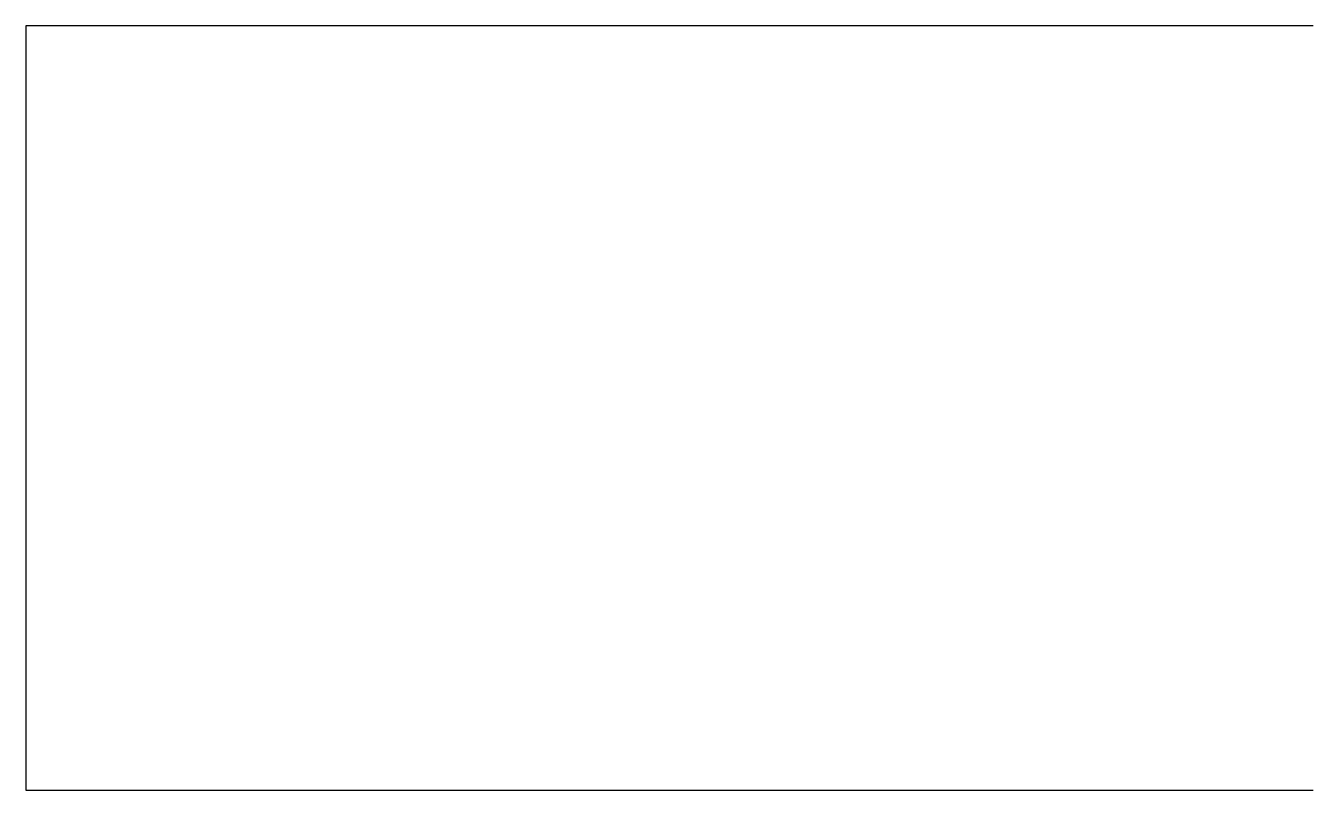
# Model space of a CAD drawing. Extents: x 40.04 to 45.94, y 83.11 to 86.61.
import ezdxf

# ---------------------------------------------------------------- set-up
doc = ezdxf.new("R2010")
doc.units = 0

msp = doc.modelspace()

# ---------------------------------------------------------------- linework, layer by layer
msp.add_lwpolyline([(45.9361, 86.6051), (40.0361, 86.6051), (40.0361, 83.1051), (45.9361, 83.1051)])

doc.saveas('drawing.dxf')
